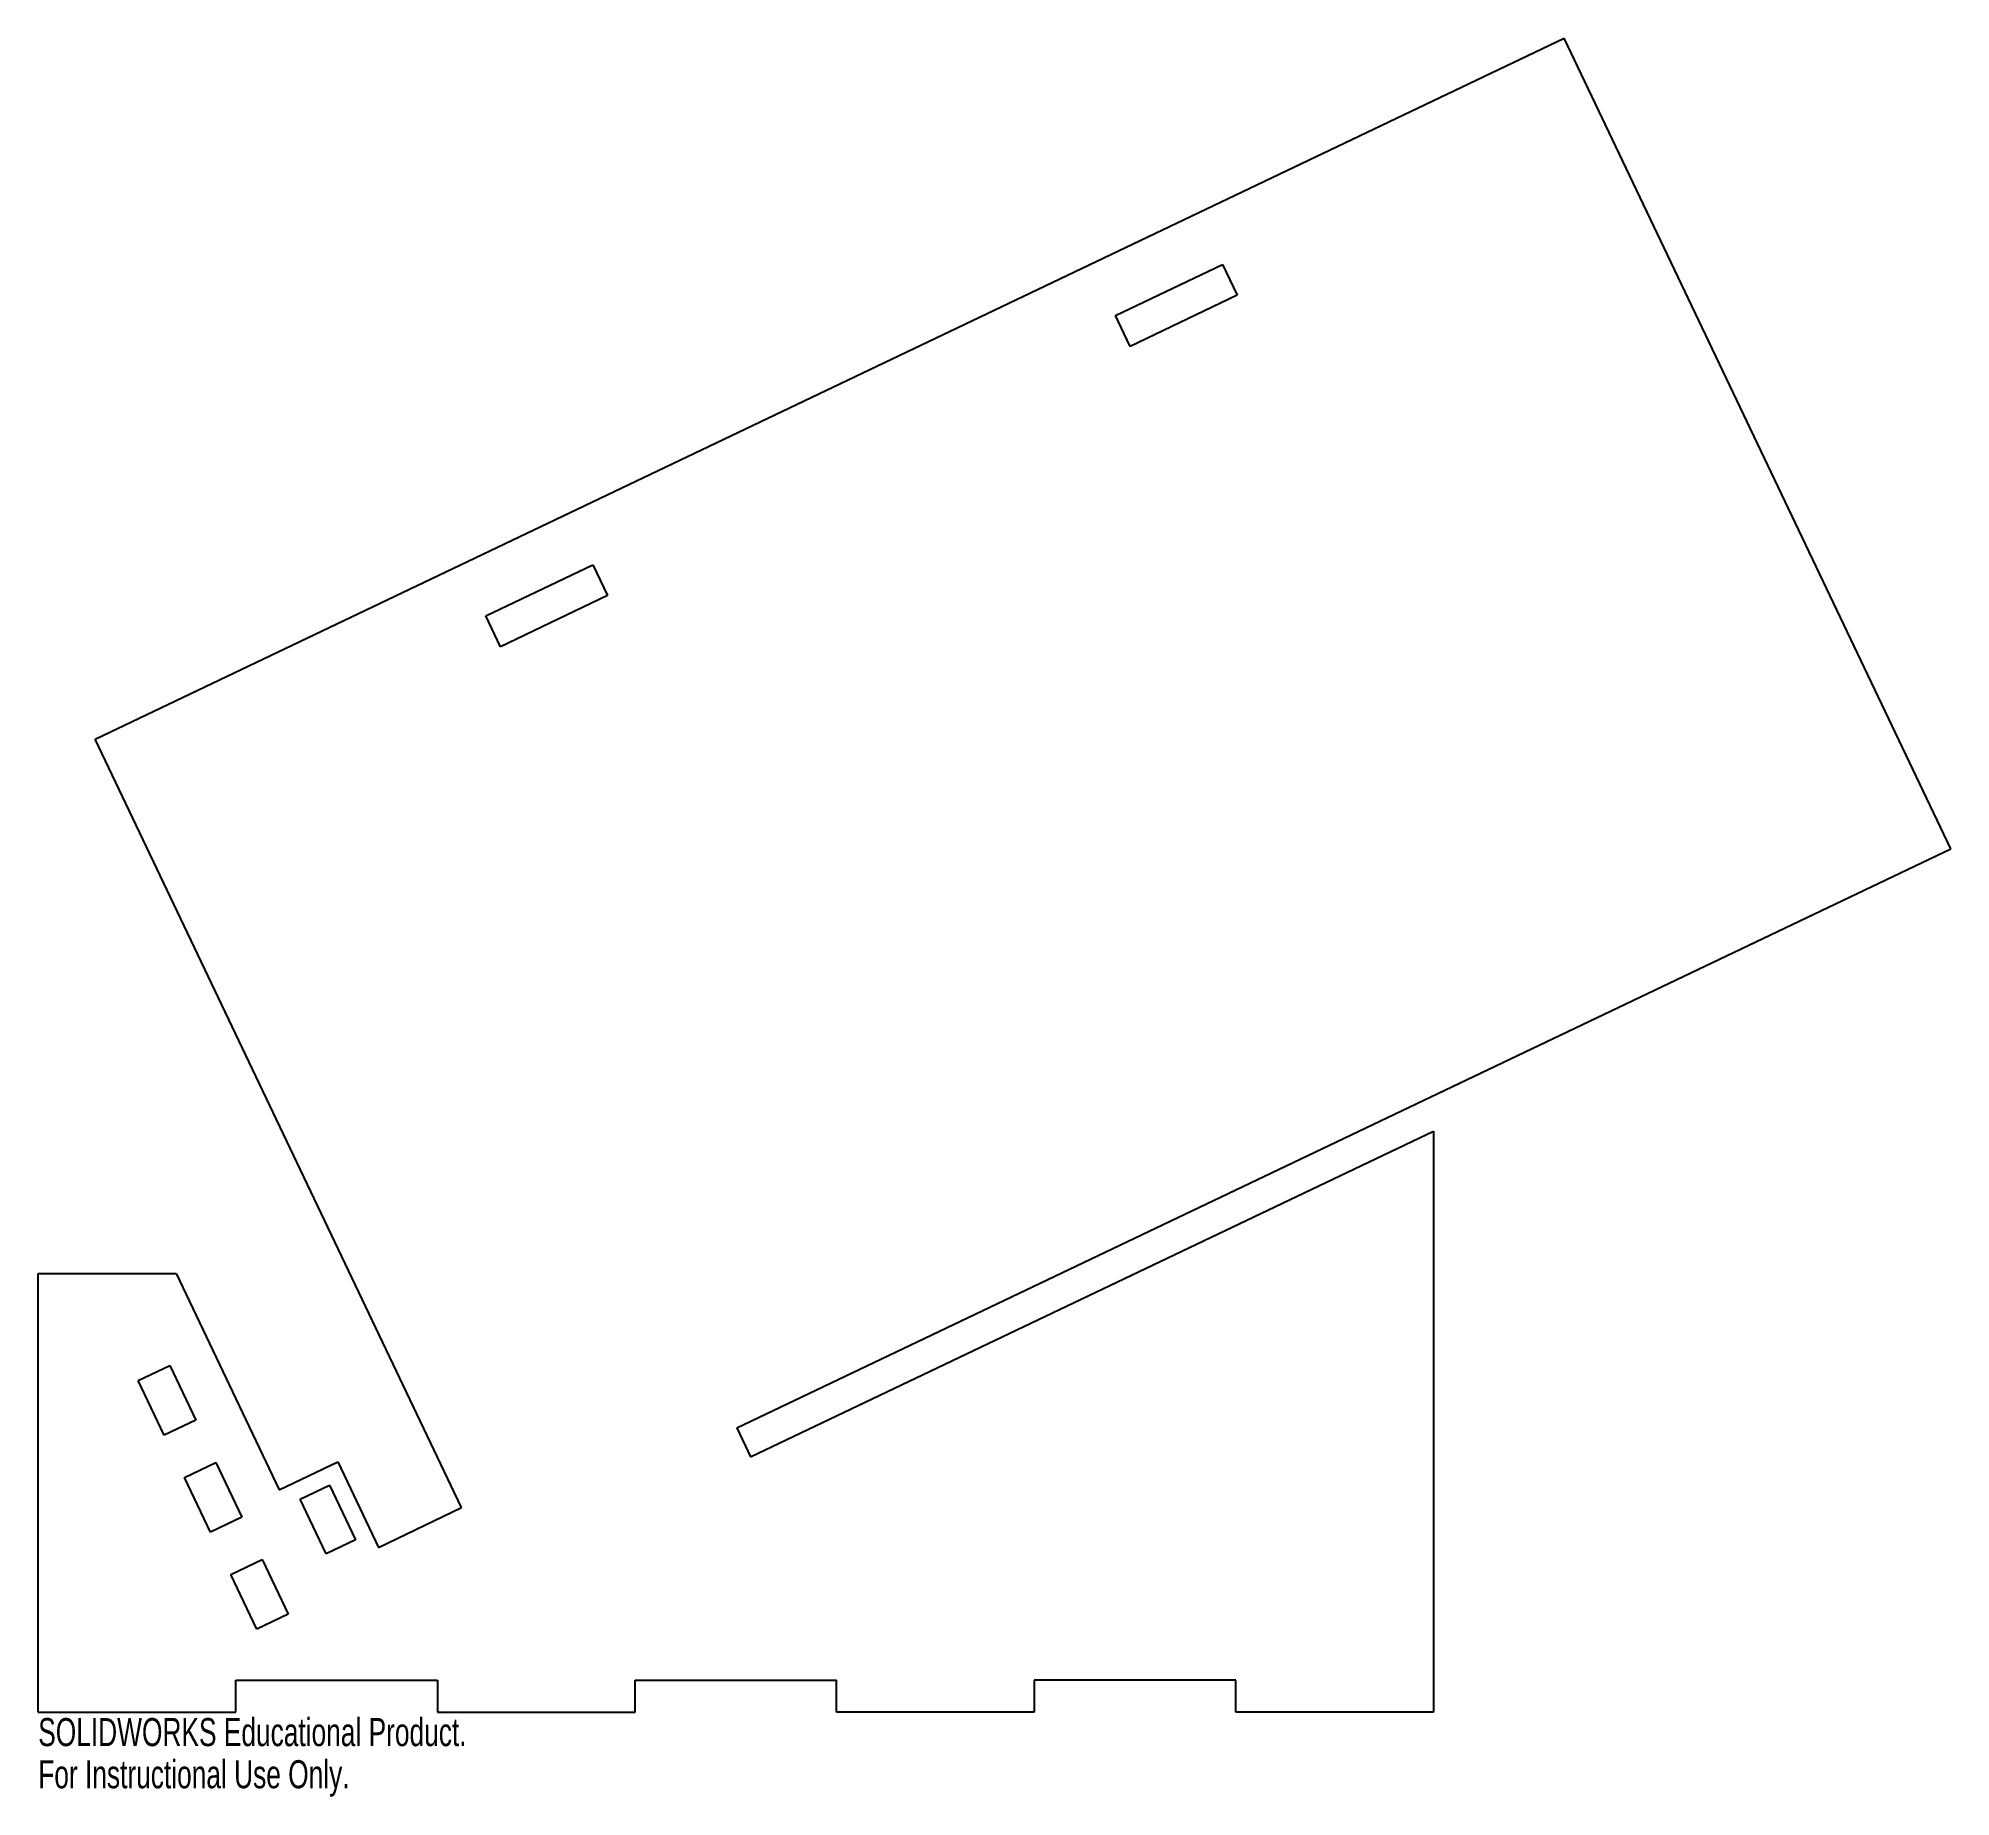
# Model space of a CAD drawing. Header units: millimetres. Extents: x -264 to 65, y -110 to 192.
import ezdxf

# ---------------------------------------------------------------- set-up
doc = ezdxf.new("R2010")
doc.units = ezdxf.units.MM
doc.styles.add('SLDTEXTSTYLE0', font='TXT', dxfattribs={"width": 0.7})

msp = doc.modelspace()

# ---------------------------------------------------------------- linework, layer by layer
at = {"color": 7, "linetype": 'Continuous', "lineweight": 25}
for p, q in [((-254.49, 71.73), (-1.77, 192.28)), ((64.74, 52.83), (-1.77, 192.28)), ((-78.96, 144.6), (-60.55, 153.38)), ((-60.55, 153.38), (-58.01, 148.06)), ((-58.01, 148.06), (-76.42, 139.27)), ((-76.42, 139.27), (-78.96, 144.6)), ((-187.27, 92.94), (-168.86, 101.72)), ((-168.86, 101.72), (-166.32, 96.4)), ((-166.32, 96.4), (-184.73, 87.61)), ((-184.73, 87.61), (-187.27, 92.94)), ((-191.42, -60.49), (-254.49, 71.73)), ((-144.08, -46.77), (64.74, 52.83)), ((-141.71, -51.74), (-24.26, 4.28)), ((-24.26, 4.28), (-24.26, -95.66)), ((-264.26, -20.21), (-240.55, -20.21)), ((-264.26, -95.66), (-264.26, -20.21)), ((-240.55, -20.21), (-222.8, -57.42)), ((-247.06, -38.62), (-241.65, -36.03)), ((-241.65, -36.03), (-237.17, -45.42)), ((-242.59, -48), (-247.06, -38.62)), ((-237.17, -45.42), (-242.59, -48)), ((-144.08, -46.77), (-141.71, -51.74)), ((-222.8, -57.42), (-212.74, -52.62)), ((-212.74, -52.62), (-205.73, -67.32)), ((-239.1, -55.31), (-233.68, -52.73)), ((-234.62, -64.7), (-239.1, -55.31)), ((-233.68, -52.73), (-229.21, -62.12)), ((-219.21, -59.03), (-214.15, -56.62)), ((-214.73, -68.42), (-219.21, -59.03)), ((-214.15, -56.62), (-209.67, -66.01)), ((-229.21, -62.12), (-234.62, -64.7)), ((-205.73, -67.32), (-191.42, -60.49)), ((-209.67, -66.01), (-214.73, -68.42)), ((-231.13, -72.01), (-225.72, -69.43)), ((-226.66, -81.4), (-231.13, -72.01)), ((-225.72, -69.43), (-221.24, -78.82)), ((-221.24, -78.82), (-226.66, -81.4)), ((-230.26, -95.66), (-230.26, -90.16)), ((-230.26, -90.16), (-195.6, -90.16)), ((-195.6, -90.16), (-195.6, -95.66)), ((-161.6, -95.66), (-161.6, -90.16)), ((-161.6, -90.16), (-126.92, -90.16)), ((-126.92, -95.66), (-126.92, -90.16)), ((-92.92, -90.16), (-92.92, -95.66)), ((-58.26, -90.16), (-92.92, -90.16)), ((-58.26, -95.66), (-58.26, -90.16)), ((-264.26, -95.66), (-230.26, -95.66)), ((-195.6, -95.66), (-161.6, -95.66)), ((-92.92, -95.66), (-126.92, -95.66)), ((-24.26, -95.66), (-58.26, -95.66))]:
    msp.add_line(p, q, dxfattribs=at)

# ---------------------------------------------------------------- texts
at = {"color": 7, "linetype": 'Continuous', "char_height": 4.8336, "attachment_point": 1, "style": 'SLDTEXTSTYLE0'}
for s, insert in [('SOLIDWORKS Educational Product.', (-264.26, -96.68)), ('For Instructional Use Only.', (-264.26, -103.93))]:
    msp.add_mtext(s, dxfattribs=dict(at, insert=insert))

doc.saveas('drawing.dxf')
